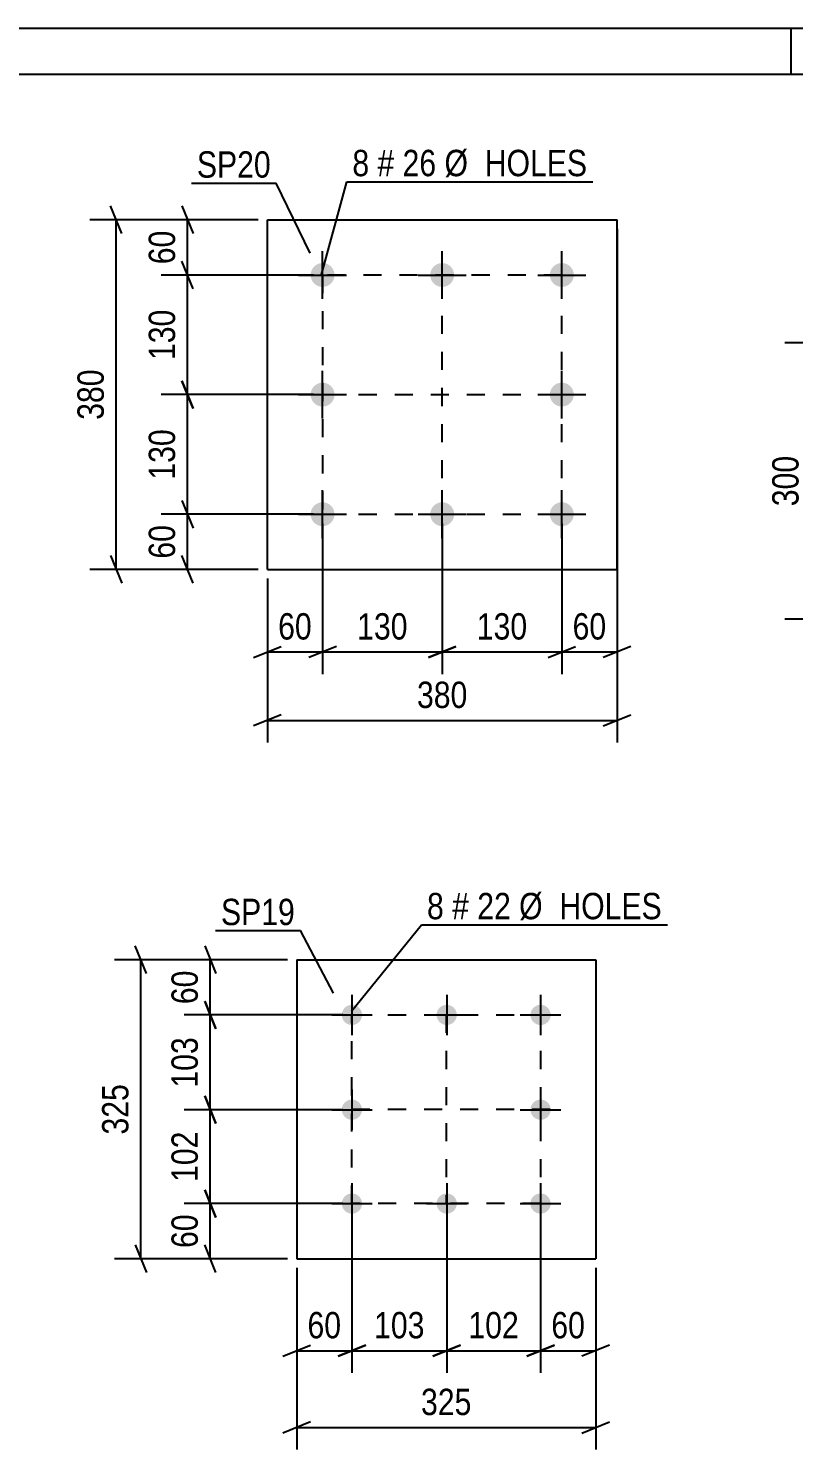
# Model space of a CAD drawing. Header units: millimetres. Extents: x 0 to 420, y 0 to 297.
# Drawn here: x 127.1 to 210.3, y 142.5 to 297 of the extents above; entities that cross this region are included whole.
import ezdxf

# ---------------------------------------------------------------- set-up
doc = ezdxf.new("R2010")
doc.units = ezdxf.units.MM
doc.linetypes.add('DXK_LINE_DOT2', pattern=[3.9198, 1.9599, -1.9599])
doc.styles.add('Arial Narrow', font='ARIALN.TTF', dxfattribs={"height": 0.2})

# ---------------------------------------------------------------- blocks, each defined once
blk = doc.blocks.new('Unknown-203760826-1117')
at = {"color": 5, "linetype": 'Continuous'}
for p, q in [((420, 297), (0, 297)), ((210, 292), (210, 297)), ((415, 292), (5, 292))]:
    blk.add_line(p, q, dxfattribs=at)
blk = doc.blocks.new('Bolt-203760826-2486 - 2452')
at = {"linetype": 'Continuous'}
for points in [[(159.07, 271.5, -1), (159.07, 268.9, -1)], [(172.07, 271.5, -1), (172.07, 268.9, -1)], [(185.07, 271.5, -1), (185.07, 268.9, -1)], [(159.07, 258.5, -1), (159.07, 255.9, -1)], [(185.07, 258.5, -1), (185.07, 255.9, -1)], [(159.07, 245.5, -1), (159.07, 242.9, -1)], [(172.07, 245.5, -1), (172.07, 242.9, -1)], [(185.07, 245.5, -1), (185.07, 242.9, -1)]]:
    blk.add_hatch(color=1, dxfattribs=at).paths.add_polyline_path(points)
at = {"color": 1, "linetype": 'Continuous'}
for p, q in [((159.07, 267.6), (159.07, 272.8)), ((172.07, 267.6), (172.07, 272.8)), ((185.07, 267.6), (185.07, 272.8)), ((156.47, 270.2), (161.67, 270.2)), ((169.47, 270.2), (174.67, 270.2)), ((182.47, 270.2), (187.67, 270.2)), ((159.07, 254.6), (159.07, 259.8)), ((185.07, 254.6), (185.07, 259.8)), ((156.47, 257.2), (161.67, 257.2)), ((182.47, 257.2), (187.67, 257.2)), ((159.07, 241.6), (159.07, 246.8)), ((172.07, 241.6), (172.07, 246.8)), ((185.07, 241.6), (185.07, 246.8)), ((156.47, 244.2), (161.67, 244.2)), ((169.47, 244.2), (174.67, 244.2)), ((182.47, 244.2), (187.67, 244.2))]:
    blk.add_line(p, q, dxfattribs=at)
blk = doc.blocks.new('Part-203760826-2501 - 2452')
at = {"color": 2, "linetype": 'Continuous'}
for p, q in [((153.07, 238.2), (153.07, 276.2)), ((153.07, 276.2), (191.07, 276.2)), ((191.07, 238.2), (191.07, 276.2)), ((153.07, 238.2), (191.07, 238.2))]:
    blk.add_line(p, q, dxfattribs=at)
blk = doc.blocks.new('Part-203760826-2825 - 2809')
at = {"color": 2, "linetype": 'Continuous'}
for p, q in [((156.26, 195.78), (156.26, 163.28)), ((156.26, 195.78), (188.76, 195.78)), ((188.76, 195.78), (188.76, 163.28)), ((156.26, 163.28), (188.76, 163.28))]:
    blk.add_line(p, q, dxfattribs=at)
blk = doc.blocks.new('Bolt-203760826-2858 - 2809')
at = {"linetype": 'Continuous'}
for points in [[(162.26, 190.88, -1), (162.26, 188.68, -1)], [(172.56, 190.88, -1), (172.56, 188.68, -1)], [(182.76, 190.88, -1), (182.76, 188.68, -1)], [(162.26, 180.58, -1), (162.26, 178.38, -1)], [(182.76, 180.58, -1), (182.76, 178.38, -1)], [(162.26, 170.38, -1), (162.26, 168.18, -1)], [(172.56, 170.38, -1), (172.56, 168.18, -1)], [(182.76, 170.38, -1), (182.76, 168.18, -1)]]:
    blk.add_hatch(color=1, dxfattribs=at).paths.add_polyline_path(points)
at = {"color": 1, "linetype": 'Continuous'}
for p, q in [((162.26, 191.98), (162.26, 187.58)), ((172.56, 191.98), (172.56, 187.58)), ((182.76, 191.98), (182.76, 187.58)), ((160.06, 189.78), (164.46, 189.78)), ((170.36, 189.78), (174.76, 189.78)), ((180.56, 189.78), (184.96, 189.78)), ((162.26, 181.68), (162.26, 177.28)), ((182.76, 181.68), (182.76, 177.28)), ((160.06, 179.48), (164.46, 179.48)), ((180.56, 179.48), (184.96, 179.48)), ((162.26, 171.48), (162.26, 167.08)), ((172.56, 171.48), (172.56, 167.08)), ((182.76, 171.48), (182.76, 167.08)), ((160.06, 169.28), (164.46, 169.28)), ((170.36, 169.28), (174.76, 169.28)), ((180.56, 169.28), (184.96, 169.28))]:
    blk.add_line(p, q, dxfattribs=at)
blk = doc.blocks.new('Rectangle-203760826-2570 - 2452')
at = {"color": 1, "linetype": 'DXK_LINE_DOT2'}
blk.add_lwpolyline([(159.07, 244.2), (185.07, 244.2), (185.07, 270.2), (159.07, 270.2), (159.07, 244.2)], close=True, dxfattribs=at)
blk = doc.blocks.new('Rectangle-203760826-2944 - 2809')
at = {"color": 1, "linetype": 'DXK_LINE_DOT2'}
blk.add_lwpolyline([(162.26, 189.78), (182.76, 189.78), (182.76, 169.28), (162.26, 169.28), (162.26, 189.78)], close=True, dxfattribs=at)
blk = doc.blocks.new('Line-203760826-2556 - 2452')
at = {"color": 1, "linetype": 'DXK_LINE_DOT2'}
blk.add_line((172.07, 244.2), (172.07, 270.2), dxfattribs=at)
blk = doc.blocks.new('Line-203760826-2931 - 2809')
at = {"color": 1, "linetype": 'DXK_LINE_DOT2'}
blk.add_line((172.51, 189.78), (172.51, 169.28), dxfattribs=at)
blk = doc.blocks.new('Line-203760826-2563 - 2452')
at = {"color": 1, "linetype": 'DXK_LINE_DOT2'}
blk.add_line((159.07, 257.2), (185.07, 257.2), dxfattribs=at)
blk = doc.blocks.new('Line-203760826-2938 - 2809')
at = {"color": 1, "linetype": 'DXK_LINE_DOT2'}
blk.add_line((162.26, 179.53), (184.96, 179.53), dxfattribs=at)
blk = doc.blocks.new('StraightDimension-203760826-2546 - 2452')
at = {"color": 7, "linetype": 'Continuous'}
for p, q in [((153.07, 237.2), (153.07, 219.39)), ((191.07, 237.2), (191.07, 219.39)), ((154.57, 222.39), (151.57, 221.19)), ((153.07, 221.79), (191.07, 221.79)), ((189.57, 221.19), (192.57, 222.39))]:
    blk.add_line(p, q, dxfattribs=at)
at = {"color": 0}
blk.add_wipeout([(175.41, 222.54), (175.41, 226.74), (168.73, 226.74), (168.73, 222.54)], dxfattribs=at)
at = {"color": 3, "style": 'Arial Narrow'}
blk.add_text('380', height=2.863, dxfattribs=at).set_placement((169.33, 223.14))
blk = doc.blocks.new('StraightDimension-203760826-2503 - 2452')
at = {"color": 7, "linetype": 'Continuous'}
for p, q in [((143.79, 245.7), (144.99, 242.7)), ((158.07, 244.2), (141.54, 244.2)), ((144.39, 238.2), (144.39, 244.2)), ((144.99, 236.7), (143.79, 239.7)), ((152.07, 238.2), (141.54, 238.2))]:
    blk.add_line(p, q, dxfattribs=at)
at = {"color": 0}
blk.add_wipeout([(143.64, 243.63), (139.44, 243.63), (139.44, 238.77), (143.64, 238.77)], dxfattribs=at)
at = {"color": 3, "style": 'Arial Narrow'}
blk.add_text('60', height=2.863, rotation=90.0002, dxfattribs=at).set_placement((143.04, 239.37))
blk = doc.blocks.new('StraightDimension-203760826-2513 - 2452')
at = {"color": 7, "linetype": 'Continuous'}
for p, q in [((143.79, 277.7), (144.99, 274.7)), ((152.07, 276.2), (141.54, 276.2)), ((144.39, 270.2), (144.39, 276.2)), ((144.99, 268.7), (143.79, 271.7)), ((158.07, 270.2), (141.54, 270.2))]:
    blk.add_line(p, q, dxfattribs=at)
at = {"color": 0}
blk.add_wipeout([(143.64, 275.63), (139.44, 275.63), (139.44, 270.77), (143.64, 270.77)], dxfattribs=at)
at = {"color": 3, "style": 'Arial Narrow'}
blk.add_text('60', height=2.863, rotation=90.0002, dxfattribs=at).set_placement((143.04, 271.37))
blk = doc.blocks.new('StraightDimension-203760826-2528 - 2452')
at = {"color": 7, "linetype": 'Continuous'}
for p, q in [((137.24, 274.7), (136.04, 277.7)), ((152.07, 276.2), (133.79, 276.2)), ((136.64, 238.2), (136.64, 276.2)), ((136.04, 239.7), (137.24, 236.7)), ((152.07, 238.2), (133.79, 238.2))]:
    blk.add_line(p, q, dxfattribs=at)
at = {"color": 0}
blk.add_wipeout([(135.89, 260.54), (131.69, 260.54), (131.69, 253.86), (135.89, 253.86)], dxfattribs=at)
at = {"color": 3, "style": 'Arial Narrow'}
blk.add_text('380', height=2.863, rotation=90.0002, dxfattribs=at).set_placement((135.29, 254.46))
blk = doc.blocks.new('StraightDimension-203760826-2543 - 2452')
at = {"color": 7, "linetype": 'Continuous'}
for p, q in [((159.07, 243.2), (159.07, 226.83)), ((153.07, 237.2), (153.07, 226.83)), ((151.57, 228.63), (154.57, 229.83)), ((153.07, 229.23), (159.07, 229.23)), ((160.57, 229.83), (157.57, 228.63))]:
    blk.add_line(p, q, dxfattribs=at)
at = {"color": 0}
blk.add_wipeout([(158.5, 229.98), (158.5, 234.18), (153.64, 234.18), (153.64, 229.98)], dxfattribs=at)
at = {"color": 3, "style": 'Arial Narrow'}
blk.add_text('60', height=2.863, dxfattribs=at).set_placement((154.24, 230.58))
blk = doc.blocks.new('StraightDimension-203760826-2544 - 2452')
at = {"color": 7, "linetype": 'Continuous'}
for p, q in [((191.07, 275.2), (191.07, 226.83)), ((185.07, 243.2), (185.07, 226.83)), ((183.57, 228.63), (186.57, 229.83)), ((185.07, 229.23), (191.07, 229.23)), ((192.57, 229.83), (189.57, 228.63))]:
    blk.add_line(p, q, dxfattribs=at)
at = {"color": 0}
blk.add_wipeout([(190.5, 229.98), (190.5, 234.18), (185.64, 234.18), (185.64, 229.98)], dxfattribs=at)
at = {"color": 3, "style": 'Arial Narrow'}
blk.add_text('60', height=2.863, dxfattribs=at).set_placement((186.24, 230.58))
blk = doc.blocks.new('StraightDimension-203760826-14188 - 2452')
at = {"color": 7, "linetype": 'Continuous'}
for p, q in [((144.99, 255.7), (143.79, 258.7)), ((158.07, 257.2), (141.54, 257.2)), ((144.39, 244.2), (144.39, 257.2)), ((143.79, 245.7), (144.99, 242.7)), ((158.07, 244.2), (141.54, 244.2))]:
    blk.add_line(p, q, dxfattribs=at)
at = {"color": 0}
blk.add_wipeout([(143.64, 254.04), (139.44, 254.04), (139.44, 247.36), (143.64, 247.36)], dxfattribs=at)
at = {"color": 3, "style": 'Arial Narrow'}
blk.add_text('130', height=2.863, rotation=90.0002, dxfattribs=at).set_placement((143.04, 247.96))
blk = doc.blocks.new('StraightDimension-203760826-14190 - 2452')
at = {"color": 7, "linetype": 'Continuous'}
for p, q in [((144.99, 268.7), (143.79, 271.7)), ((158.07, 270.2), (141.54, 270.2)), ((144.39, 257.2), (144.39, 270.2)), ((143.79, 258.7), (144.99, 255.7)), ((158.07, 257.2), (141.54, 257.2))]:
    blk.add_line(p, q, dxfattribs=at)
at = {"color": 0}
blk.add_wipeout([(143.64, 267.04), (139.44, 267.04), (139.44, 260.36), (143.64, 260.36)], dxfattribs=at)
at = {"color": 3, "style": 'Arial Narrow'}
blk.add_text('130', height=2.863, rotation=90.0002, dxfattribs=at).set_placement((143.04, 260.96))
blk = doc.blocks.new('StraightDimension-203760826-14198 - 2452')
at = {"color": 7, "linetype": 'Continuous'}
for p, q in [((159.07, 243.2), (159.07, 226.83)), ((172.07, 243.2), (172.07, 226.83)), ((160.57, 229.83), (157.57, 228.63)), ((159.07, 229.23), (172.07, 229.23)), ((170.57, 228.63), (173.57, 229.83))]:
    blk.add_line(p, q, dxfattribs=at)
at = {"color": 0}
blk.add_wipeout([(168.91, 229.98), (168.91, 234.18), (162.23, 234.18), (162.23, 229.98)], dxfattribs=at)
at = {"color": 3, "style": 'Arial Narrow'}
blk.add_text('130', height=2.863, dxfattribs=at).set_placement((162.83, 230.58))
blk = doc.blocks.new('StraightDimension-203760826-14200 - 2452')
at = {"color": 7, "linetype": 'Continuous'}
for p, q in [((172.07, 243.2), (172.07, 226.83)), ((185.07, 243.2), (185.07, 226.83)), ((173.57, 229.83), (170.57, 228.63)), ((172.07, 229.23), (185.07, 229.23)), ((183.57, 228.63), (186.57, 229.83))]:
    blk.add_line(p, q, dxfattribs=at)
at = {"color": 0}
blk.add_wipeout([(181.91, 229.98), (181.91, 234.18), (175.23, 234.18), (175.23, 229.98)], dxfattribs=at)
at = {"color": 3, "style": 'Arial Narrow'}
blk.add_text('130', height=2.863, dxfattribs=at).set_placement((175.83, 230.58))
blk = doc.blocks.new('StraightDimension-203760826-2302 - 2192')
at = {"color": 7, "linetype": 'Continuous'}
for p, q in [((212.75, 261.31), (211.55, 264.31)), ((231.64, 262.81), (209.3, 262.81)), ((212.15, 232.81), (212.15, 262.81)), ((211.55, 234.31), (212.75, 231.31)), ((231.64, 232.81), (209.3, 232.81))]:
    blk.add_line(p, q, dxfattribs=at)
at = {"color": 0}
blk.add_wipeout([(211.4, 251.15), (207.2, 251.15), (207.2, 244.47), (211.4, 244.47)], dxfattribs=at)
at = {"color": 3, "style": 'Arial Narrow'}
blk.add_text('300', height=2.863, rotation=90.0002, dxfattribs=at).set_placement((210.8, 245.07))
blk = doc.blocks.new('StraightDimension-203760826-2885 - 2809')
at = {"color": 7, "linetype": 'Continuous'}
for p, q in [((182.76, 168.28), (182.76, 150.88)), ((188.76, 162.28), (188.76, 150.88)), ((181.26, 152.68), (184.26, 153.88)), ((182.76, 153.28), (188.76, 153.28)), ((190.26, 153.88), (187.26, 152.68))]:
    blk.add_line(p, q, dxfattribs=at)
at = {"color": 0}
blk.add_wipeout([(188.19, 154.03), (188.19, 158.23), (183.33, 158.23), (183.33, 154.03)], dxfattribs=at)
at = {"color": 3, "style": 'Arial Narrow'}
blk.add_text('60', height=2.863, dxfattribs=at).set_placement((183.93, 154.63))
blk = doc.blocks.new('StraightDimension-203760826-2860 - 2809')
at = {"color": 7, "linetype": 'Continuous'}
for p, q in [((156.26, 162.28), (156.26, 142.54)), ((188.76, 162.28), (188.76, 142.54)), ((157.76, 145.54), (154.76, 144.34)), ((187.26, 144.34), (190.26, 145.54)), ((156.26, 144.94), (188.76, 144.94))]:
    blk.add_line(p, q, dxfattribs=at)
at = {"color": 0}
blk.add_wipeout([(175.86, 145.69), (175.86, 149.89), (169.17, 149.89), (169.17, 145.69)], dxfattribs=at)
at = {"color": 3, "style": 'Arial Narrow'}
blk.add_text('325', height=2.863, dxfattribs=at).set_placement((169.77, 146.29))
blk = doc.blocks.new('StraightDimension-203760826-2875 - 2809')
at = {"color": 7, "linetype": 'Continuous'}
for p, q in [((162.26, 168.28), (162.26, 150.88)), ((156.26, 162.28), (156.26, 150.88)), ((154.76, 152.68), (157.76, 153.88)), ((156.26, 153.28), (162.26, 153.28)), ((163.76, 153.88), (160.76, 152.68))]:
    blk.add_line(p, q, dxfattribs=at)
at = {"color": 0}
blk.add_wipeout([(161.69, 154.03), (161.69, 158.23), (156.83, 158.23), (156.83, 154.03)], dxfattribs=at)
at = {"color": 3, "style": 'Arial Narrow'}
blk.add_text('60', height=2.863, dxfattribs=at).set_placement((157.43, 154.63))
blk = doc.blocks.new('StraightDimension-203760826-2896 - 2809')
at = {"color": 7, "linetype": 'Continuous'}
for p, q in [((139.92, 194.28), (138.72, 197.28)), ((155.26, 195.78), (136.47, 195.78)), ((139.32, 163.28), (139.32, 195.78)), ((138.72, 164.78), (139.92, 161.78)), ((155.26, 163.28), (136.47, 163.28))]:
    blk.add_line(p, q, dxfattribs=at)
at = {"color": 0}
blk.add_wipeout([(138.57, 182.87), (134.37, 182.87), (134.37, 176.18), (138.57, 176.18)], dxfattribs=at)
at = {"color": 3, "style": 'Arial Narrow'}
blk.add_text('325', height=2.863, rotation=90.0002, dxfattribs=at).set_placement((137.97, 176.78))
blk = doc.blocks.new('StraightDimension-203760826-2907 - 2809')
at = {"color": 7, "linetype": 'Continuous'}
for p, q in [((146.26, 197.28), (147.46, 194.28)), ((155.26, 195.78), (144.01, 195.78)), ((146.86, 189.78), (146.86, 195.78)), ((147.46, 188.28), (146.26, 191.28)), ((161.26, 189.78), (144.01, 189.78))]:
    blk.add_line(p, q, dxfattribs=at)
at = {"color": 0}
blk.add_wipeout([(146.11, 195.2), (141.91, 195.2), (141.91, 190.35), (146.11, 190.35)], dxfattribs=at)
at = {"color": 3, "style": 'Arial Narrow'}
blk.add_text('60', height=2.863, rotation=90.0002, dxfattribs=at).set_placement((145.51, 190.95))
blk = doc.blocks.new('StraightDimension-203760826-2917 - 2809')
at = {"color": 7, "linetype": 'Continuous'}
for p, q in [((146.26, 170.78), (147.46, 167.78)), ((161.26, 169.28), (144.01, 169.28)), ((146.86, 163.28), (146.86, 169.28)), ((147.46, 161.78), (146.26, 164.78)), ((155.26, 163.28), (144.01, 163.28))]:
    blk.add_line(p, q, dxfattribs=at)
at = {"color": 0}
blk.add_wipeout([(146.11, 168.7), (141.91, 168.7), (141.91, 163.85), (146.11, 163.85)], dxfattribs=at)
at = {"color": 3, "style": 'Arial Narrow'}
blk.add_text('60', height=2.863, rotation=90.0002, dxfattribs=at).set_placement((145.51, 164.45))
blk = doc.blocks.new('StraightDimension-203760826-14252 - 2809')
at = {"color": 7, "linetype": 'Continuous'}
for p, q in [((162.26, 168.28), (162.26, 150.88)), ((172.56, 168.28), (172.56, 150.88)), ((160.76, 152.68), (163.76, 153.88)), ((162.26, 153.28), (172.56, 153.28)), ((174.06, 153.88), (171.06, 152.68))]:
    blk.add_line(p, q, dxfattribs=at)
at = {"color": 0}
blk.add_wipeout([(170.76, 154.03), (170.76, 158.23), (164.07, 158.23), (164.07, 154.03)], dxfattribs=at)
at = {"color": 3, "style": 'Arial Narrow'}
blk.add_text('103', height=2.863, dxfattribs=at).set_placement((164.67, 154.63))
blk = doc.blocks.new('StraightDimension-203760826-14254 - 2809')
at = {"color": 7, "linetype": 'Continuous'}
for p, q in [((172.56, 168.28), (172.56, 150.88)), ((182.76, 168.28), (182.76, 150.88)), ((171.06, 152.68), (174.06, 153.88)), ((172.56, 153.28), (182.76, 153.28)), ((184.26, 153.88), (181.26, 152.68))]:
    blk.add_line(p, q, dxfattribs=at)
at = {"color": 0}
blk.add_wipeout([(181.01, 154.03), (181.01, 158.23), (174.32, 158.23), (174.32, 154.03)], dxfattribs=at)
at = {"color": 3, "style": 'Arial Narrow'}
blk.add_text('102', height=2.863, dxfattribs=at).set_placement((174.92, 154.63))
blk = doc.blocks.new('StraightDimension-203760826-14274 - 2809')
at = {"color": 7, "linetype": 'Continuous'}
for p, q in [((146.26, 180.98), (147.46, 177.98)), ((161.26, 179.48), (144.01, 179.48)), ((146.86, 169.28), (146.86, 179.48)), ((147.46, 167.78), (146.26, 170.78)), ((161.26, 169.28), (144.01, 169.28))]:
    blk.add_line(p, q, dxfattribs=at)
at = {"color": 0}
blk.add_wipeout([(146.11, 177.72), (141.91, 177.72), (141.91, 171.03), (146.11, 171.03)], dxfattribs=at)
at = {"color": 3, "style": 'Arial Narrow'}
blk.add_text('102', height=2.863, rotation=90.0002, dxfattribs=at).set_placement((145.51, 171.63))
blk = doc.blocks.new('StraightDimension-203760826-14276 - 2809')
at = {"color": 7, "linetype": 'Continuous'}
for p, q in [((146.26, 191.28), (147.46, 188.28)), ((161.26, 189.78), (144.01, 189.78)), ((146.86, 179.48), (146.86, 189.78)), ((147.46, 177.98), (146.26, 180.98)), ((161.26, 179.48), (144.01, 179.48))]:
    blk.add_line(p, q, dxfattribs=at)
at = {"color": 0}
blk.add_wipeout([(146.11, 187.97), (141.91, 187.97), (141.91, 181.28), (146.11, 181.28)], dxfattribs=at)
at = {"color": 3, "style": 'Arial Narrow'}
blk.add_text('103', height=2.863, rotation=90.0002, dxfattribs=at).set_placement((145.51, 181.88))
blk = doc.blocks.new('Mark-203760826-2497 - 2452')
at = {"color": 0}
blk.add_wipeout([(153.44, 280.78), (153.44, 283.78), (145.41, 283.78), (145.41, 280.78)], dxfattribs=at)
blk.add_wipeout([(153.44, 280.78), (153.44, 283.78), (145.41, 283.78), (145.41, 280.78)], dxfattribs=at)
at = {"color": 30, "linetype": 'Continuous'}
for p in [(144.81, 280.18), (157.71, 272.56)]:
    blk.add_line(p, (154.04, 280.18), dxfattribs=at)
at = {"color": 3, "style": 'Arial Narrow'}
blk.add_text('SP20', height=2.863, dxfattribs=at).set_placement((145.41, 280.78))
blk = doc.blocks.new('Mark-203760826-2482 - 2452')
at = {"color": 0}
for points in [[(164.13, 280.94), (164.13, 283.94), (162.31, 283.94), (162.31, 280.94)], [(166.86, 280.94), (166.86, 283.94), (165.03, 283.94), (165.03, 280.94)], [(171.42, 280.94), (171.42, 283.94), (167.76, 283.94), (167.76, 280.94)], [(187.85, 280.94), (187.85, 283.94), (172.32, 283.94), (172.32, 280.94)]]:
    blk.add_wipeout(points, dxfattribs=at)
for points in [[(164.13, 280.94), (164.13, 283.94), (162.31, 283.94), (162.31, 280.94)], [(166.86, 280.94), (166.86, 283.94), (165.03, 283.94), (165.03, 280.94)], [(171.42, 280.94), (171.42, 283.94), (167.76, 283.94), (167.76, 280.94)], [(187.85, 280.94), (187.85, 283.94), (172.32, 283.94), (172.32, 280.94)]]:
    blk.add_wipeout(points, dxfattribs=at)
at = {"color": 7, "linetype": 'Continuous'}
for p, q in [((158.91, 270.11), (161.71, 280.34)), ((161.71, 280.34), (188.45, 280.34))]:
    blk.add_line(p, q, dxfattribs=at)
at = {"color": 3, "style": 'Arial Narrow'}
for s, height, p in [('8', 2.86, (162.31, 280.94)), ('#', 2.86, (165.03, 280.94)), ('26', 2.863, (167.76, 280.94)), ('Ø  HOLES', 2.863, (172.32, 280.94))]:
    blk.add_text(s, height=height, dxfattribs=at).set_placement(p)
blk = doc.blocks.new('Mark-203760826-2821 - 2809')
at = {"color": 0}
blk.add_wipeout([(156.07, 199.54), (156.07, 202.54), (148.03, 202.54), (148.03, 199.54)], dxfattribs=at)
blk.add_wipeout([(156.07, 199.54), (156.07, 202.54), (148.03, 202.54), (148.03, 199.54)], dxfattribs=at)
at = {"color": 30, "linetype": 'Continuous'}
for p in [(147.43, 198.94), (160.26, 192.16)]:
    blk.add_line(p, (156.67, 198.94), dxfattribs=at)
at = {"color": 3, "style": 'Arial Narrow'}
blk.add_text('SP19', height=2.863, dxfattribs=at).set_placement((148.03, 199.54))
blk = doc.blocks.new('Mark-203760826-2854 - 2809')
at = {"color": 0}
for points in [[(172.25, 200.18), (172.25, 203.18), (170.42, 203.18), (170.42, 200.18)], [(174.98, 200.18), (174.98, 203.18), (173.15, 203.18), (173.15, 200.18)], [(179.53, 200.18), (179.53, 203.18), (175.88, 203.18), (175.88, 200.18)], [(195.96, 200.18), (195.96, 203.18), (180.43, 203.18), (180.43, 200.18)]]:
    blk.add_wipeout(points, dxfattribs=at)
for points in [[(172.25, 200.18), (172.25, 203.18), (170.42, 203.18), (170.42, 200.18)], [(174.98, 200.18), (174.98, 203.18), (173.15, 203.18), (173.15, 200.18)], [(179.53, 200.18), (179.53, 203.18), (175.88, 203.18), (175.88, 200.18)], [(195.96, 200.18), (195.96, 203.18), (180.43, 203.18), (180.43, 200.18)]]:
    blk.add_wipeout(points, dxfattribs=at)
at = {"color": 7, "linetype": 'Continuous'}
for p, q in [((162.2, 190.2), (169.82, 199.58)), ((169.82, 199.58), (196.56, 199.58))]:
    blk.add_line(p, q, dxfattribs=at)
at = {"color": 3, "style": 'Arial Narrow'}
for s, height, p in [('8', 2.86, (170.42, 200.18)), ('#', 2.86, (173.15, 200.18)), ('22', 2.863, (175.88, 200.18)), ('Ø  HOLES', 2.863, (180.43, 200.18))]:
    blk.add_text(s, height=height, dxfattribs=at).set_placement(p)

msp = doc.modelspace()

# ---------------------------------------------------------------- block references
for name in ['Unknown-203760826-1117', 'Part-203760826-2501 - 2452', 'Bolt-203760826-2486 - 2452', 'Rectangle-203760826-2570 - 2452', 'Line-203760826-2556 - 2452', 'Line-203760826-2563 - 2452', 'Part-203760826-2825 - 2809', 'Bolt-203760826-2858 - 2809', 'Rectangle-203760826-2944 - 2809', 'Line-203760826-2931 - 2809', 'Line-203760826-2938 - 2809']:
    msp.add_blockref(name, (0, 0))

# ---------------------------------------------------------------- next in the draw order: block references
for name in ['StraightDimension-203760826-2513 - 2452', 'StraightDimension-203760826-2302 - 2192', 'StraightDimension-203760826-2546 - 2452', 'Mark-203760826-2854 - 2809', 'StraightDimension-203760826-2885 - 2809']:
    msp.add_blockref(name, (0, 0))

# ---------------------------------------------------------------- next in the draw order: block references
for name in ['StraightDimension-203760826-2544 - 2452', 'StraightDimension-203760826-2503 - 2452', 'StraightDimension-203760826-2860 - 2809']:
    msp.add_blockref(name, (0, 0))

# ---------------------------------------------------------------- next in the draw order: block references
for name in ['Mark-203760826-2482 - 2452', 'StraightDimension-203760826-2528 - 2452', 'StraightDimension-203760826-2875 - 2809']:
    msp.add_blockref(name, (0, 0))

# ---------------------------------------------------------------- next in the draw order: block references
for name in ['Mark-203760826-2497 - 2452', 'StraightDimension-203760826-2543 - 2452', 'StraightDimension-203760826-2896 - 2809']:
    msp.add_blockref(name, (0, 0))

# ---------------------------------------------------------------- next in the draw order: block references
for name in ['StraightDimension-203760826-14188 - 2452', 'StraightDimension-203760826-2907 - 2809', 'StraightDimension-203760826-2917 - 2809']:
    msp.add_blockref(name, (0, 0))

# ---------------------------------------------------------------- next in the draw order: block references
for name in ['StraightDimension-203760826-14190 - 2452', 'StraightDimension-203760826-14198 - 2452', 'Mark-203760826-2821 - 2809', 'StraightDimension-203760826-14252 - 2809']:
    msp.add_blockref(name, (0, 0))

# ---------------------------------------------------------------- next in the draw order: block references
for name in ['StraightDimension-203760826-14200 - 2452', 'StraightDimension-203760826-14274 - 2809', 'StraightDimension-203760826-14254 - 2809']:
    msp.add_blockref(name, (0, 0))

# ---------------------------------------------------------------- next in the draw order: block references
msp.add_blockref('StraightDimension-203760826-14276 - 2809', (0, 0))

doc.saveas('drawing.dxf')
